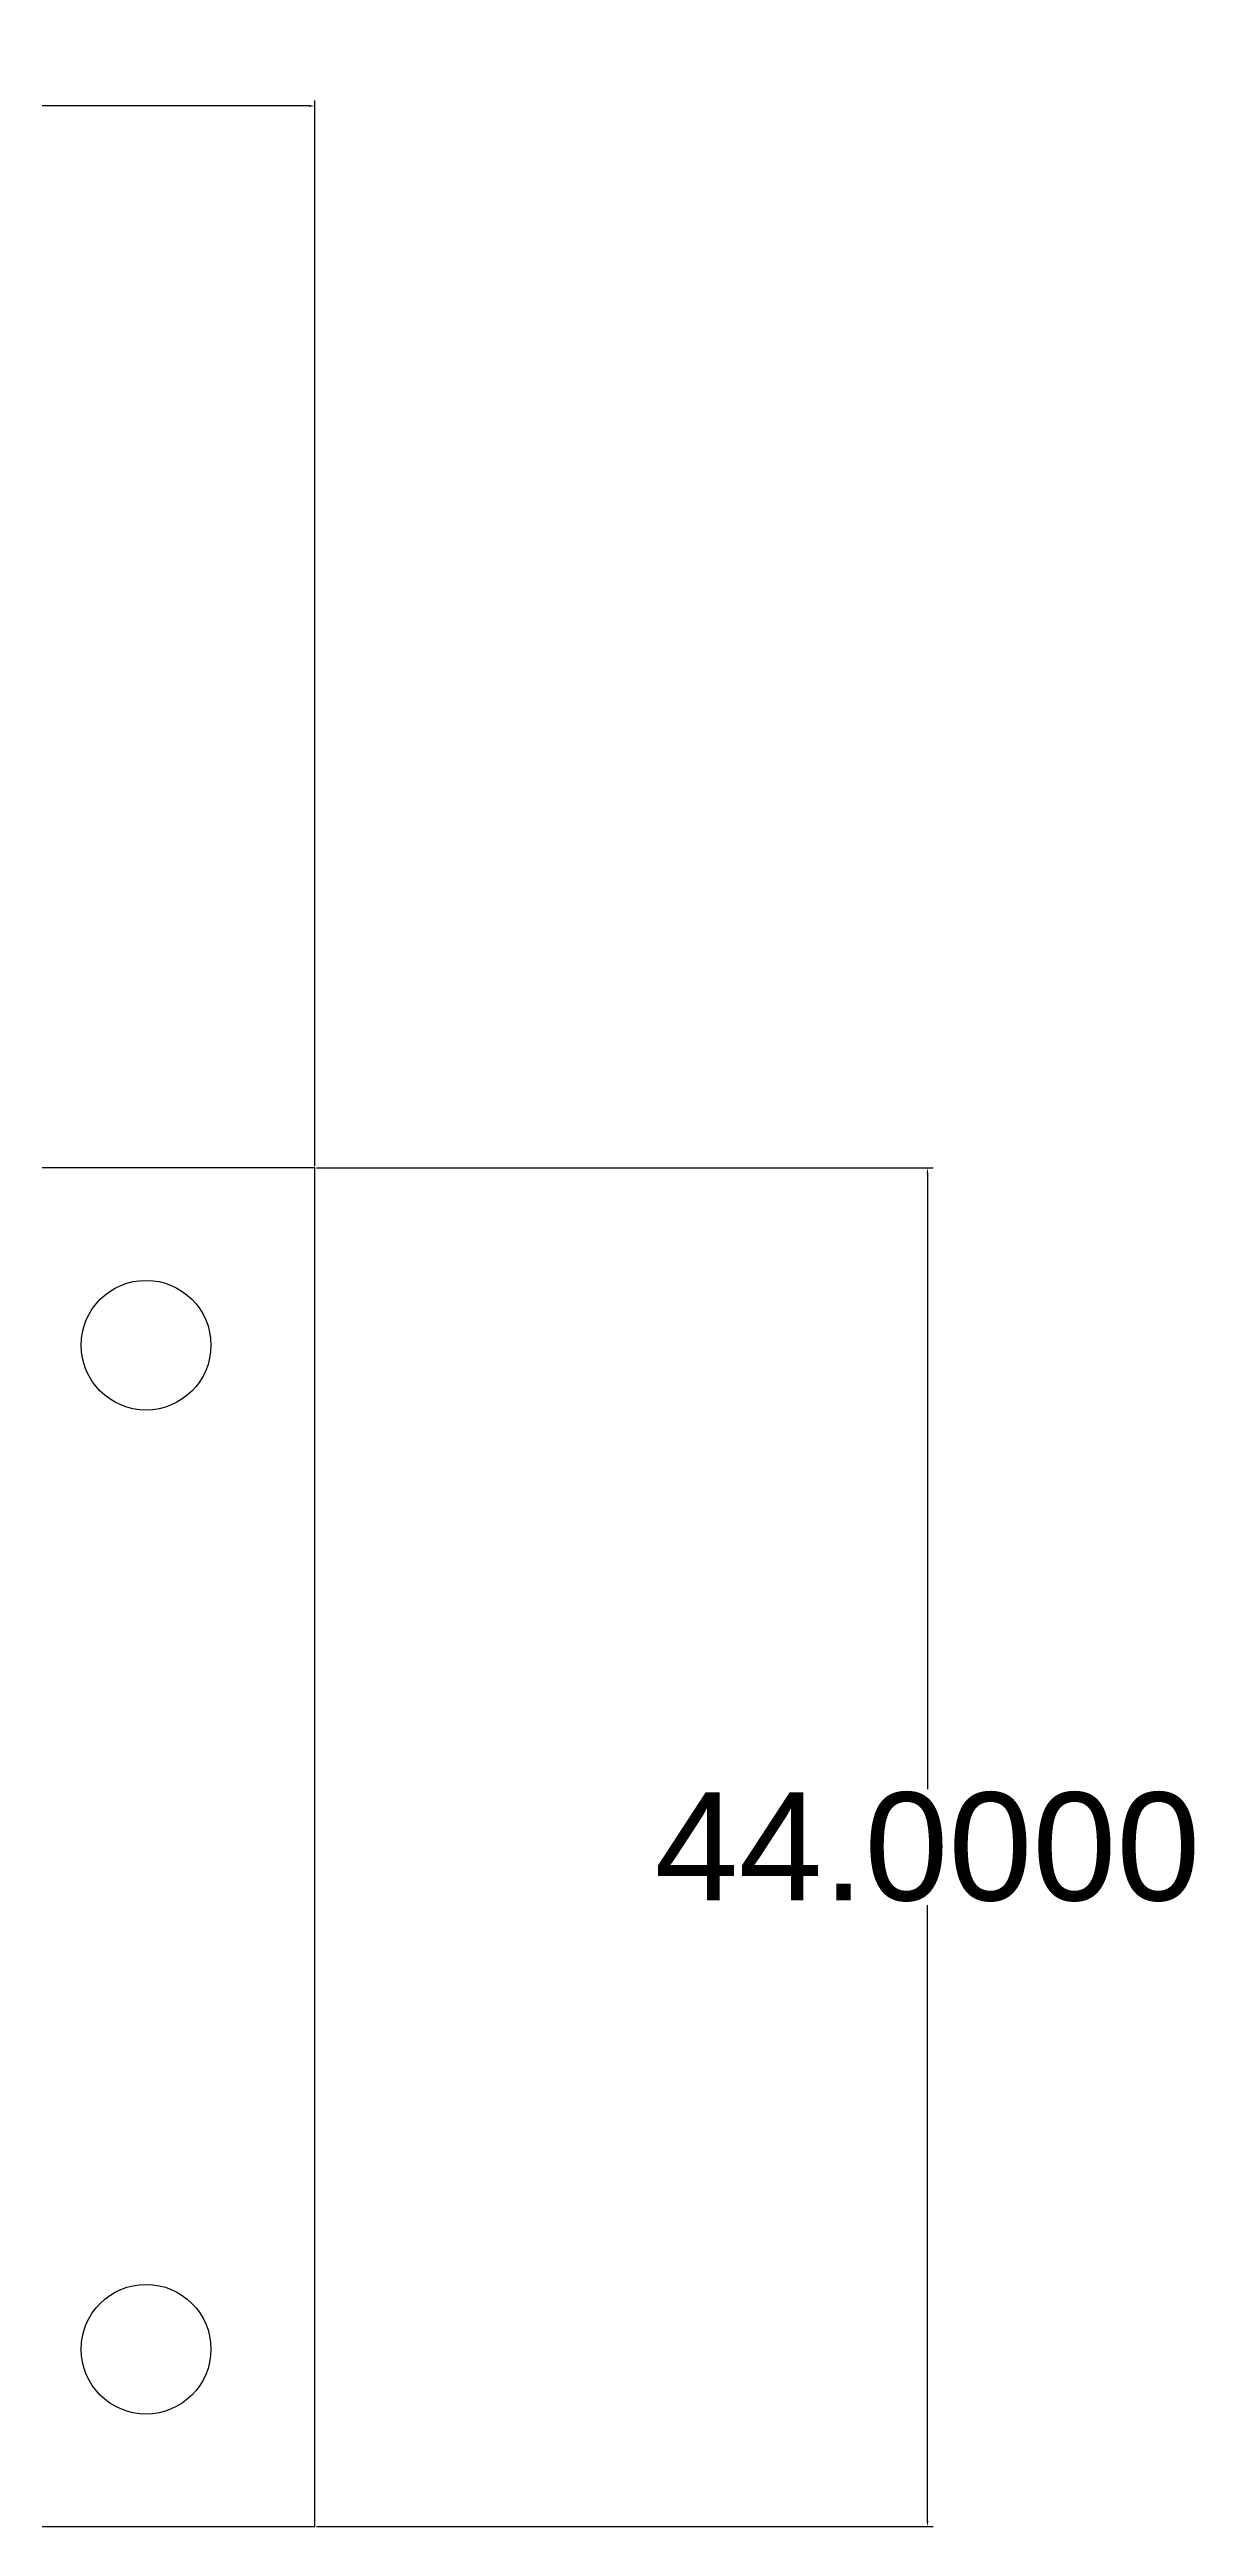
# Model space of a CAD drawing. Header units: millimetres. Extents: x -25 to 270, y -20 to 63.
# Drawn here: x 233.3 to 270.4, y -16.9 to 63.3 of the extents above; entities that cross this region are included whole.
import ezdxf

# ---------------------------------------------------------------- set-up
doc = ezdxf.new("R2010")
doc.units = ezdxf.units.MM
doc.header["$MEASUREMENT"] = 0
doc.layers.add('brass', color=2, linetype='Continuous')
doc.styles.get("Standard").update_dxf_attribs({"font": 'arial.ttf'})
doc.dimstyles.get("Standard").update_dxf_attribs({"dimtxt": 0.18, "dimasz": 0.18, "dimexe": 0.18, "dimexo": 0.0625, "dimgap": 0.09, "dimtad": 0, "dimtih": 1, "dimtoh": 1, "dimdec": 4, "dimzin": 0, "dimdsep": 46, "dimtxsty": 'Standard', "dimcen": 0.09, "dimadec": 0, "dimazin": 0, "dimtfac": 1, "dimtdec": 4, "dimtofl": 0, "dimtmove": 0, "dimatfit": 3, "dimfxl": 1, "dimtolj": 1, "dimtzin": 0, "dimarcsym": 0})

# ---------------------------------------------------------------- blocks, each defined once
blk = doc.blocks.new('*D6')
at = {"color": 0, "lineweight": -2, "transparency": 16777216}
for p, q in [((199.977, 27.143), (199.977, 61.657)), ((200.157, 61.477), (212.148, 61.477)), ((241.697, 61.477), (229.707, 61.477)), ((241.877, 27.143), (241.877, 61.657))]:
    blk.add_line(p, q, dxfattribs=at)
at = {"color": 0, "transparency": 16777216}
for points in [[(200.157, 61.507), (200.157, 61.447), (199.977, 61.477)], [(241.697, 61.507), (241.697, 61.447), (241.877, 61.477)]]:
    blk.add_solid(points, dxfattribs=at)
at = {"color": 0, "transparency": 16777216, "insert": (220.927, 61.477), "char_height": 0.18, "attachment_point": 5}
blk.add_mtext('\\A1;{\\H19.44444x;41.9000}', dxfattribs=at)
blk = doc.blocks.new('*D7')
at = {"color": 0, "lineweight": -2, "transparency": 16777216}
for p, q in [((241.94, 27.08), (261.898, 27.08)), ((261.718, 26.9), (261.718, 6.957)), ((261.718, -16.74), (261.718, 3.203)), ((241.94, -16.92), (261.898, -16.92))]:
    blk.add_line(p, q, dxfattribs=at)
at = {"color": 0, "transparency": 16777216}
for points in [[(261.688, 26.9), (261.748, 26.9), (261.718, 27.08)], [(261.688, -16.74), (261.748, -16.74), (261.718, -16.92)]]:
    blk.add_solid(points, dxfattribs=at)
at = {"color": 0, "transparency": 16777216, "insert": (261.718, 5.08), "char_height": 0.18, "attachment_point": 5}
blk.add_mtext('\\A1;{\\H19.44444x;44.0000}', dxfattribs=at)

msp = doc.modelspace()

# ---------------------------------------------------------------- linework, layer by layer
at = {"layer": 'brass', "color": 114, "true_color": 0x139b48}
msp.add_lwpolyline([(199.97741, -16.92), (241.87741, -16.92), (241.87741, 27.08), (199.97741, 27.08)], close=True, dxfattribs=at)
for centre in [(236.41741, 21.34), (236.41741, -11.18)]:
    msp.add_circle(centre, 2.1, dxfattribs=at)

# ---------------------------------------------------------------- dimensions: what is measured, and where the dimension line sits
dim = msp.add_linear_dim(base=(241.87741, 61.47661), p1=(199.97741, 27.08), p2=(241.87741, 27.08), text='{\\H19.44444x;<>}', dimstyle='Standard')
dim.commit()
dim.dimension.update_dxf_attribs({"geometry": '*D6', "text_midpoint": (220.92741, 61.47661)})
dim = msp.add_linear_dim(base=(261.7177, -16.92), p1=(241.87741, 27.08), p2=(241.87741, -16.92), angle=90, text='{\\H19.44444x;<>}', dimstyle='Standard')
dim.commit()
dim.dimension.update_dxf_attribs({"geometry": '*D7', "text_midpoint": (261.7177, 5.08)})

doc.saveas('drawing.dxf')
